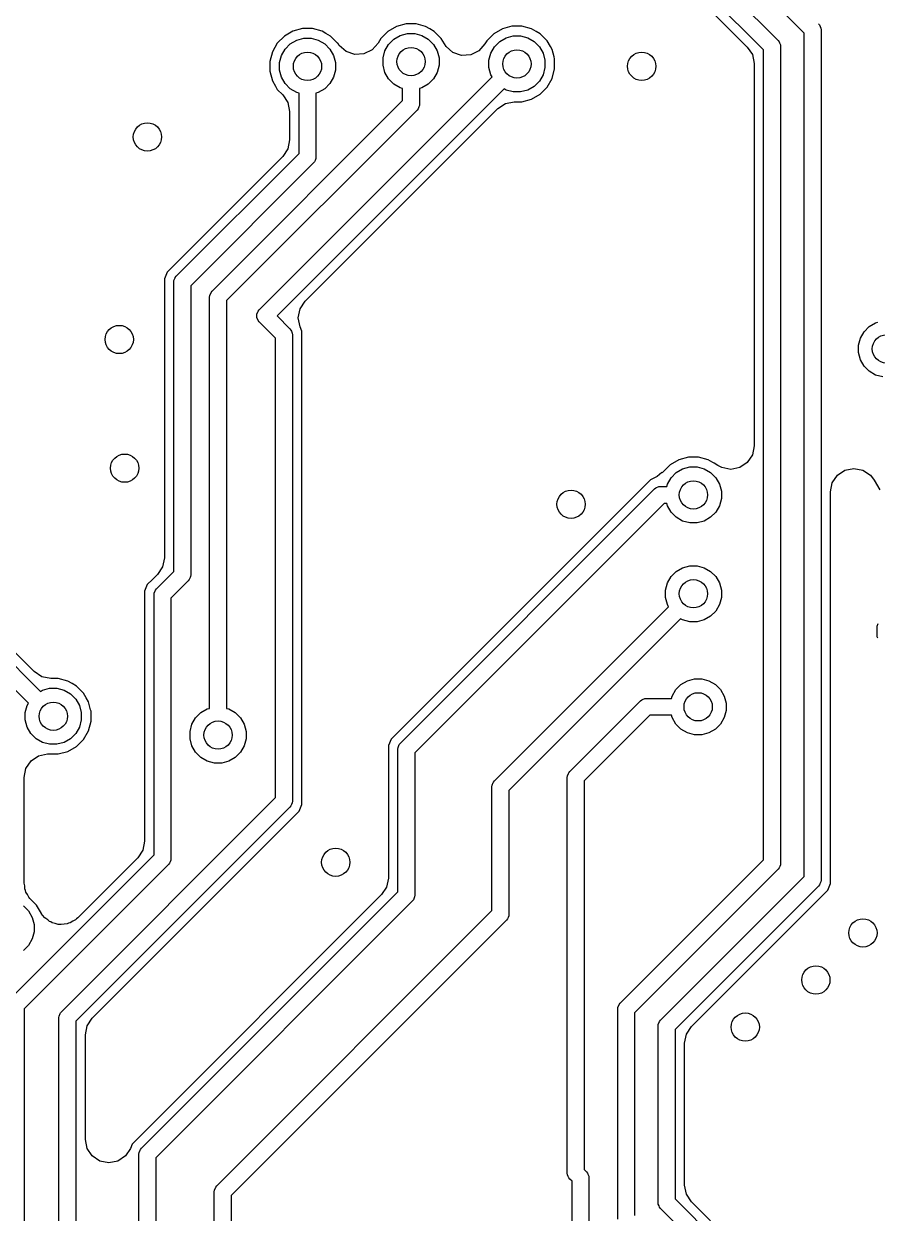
# Model space of a CAD drawing. Header units: inches. Extents: x 2.6 to 14.2, y -7.9 to -3.5.
# Drawn here: x 8.7634 to 9.1204, y -5.0548 to -4.5576 of the extents above; entities that cross this region are included whole.
import ezdxf

# ---------------------------------------------------------------- set-up
doc = ezdxf.new("R2010")
doc.units = ezdxf.units.IN
doc.header["$MEASUREMENT"] = 0
doc.layers.add('B.Cu', color=153, linetype='CONTINUOUS', true_color=0x4d7fc4)

msp = doc.modelspace()

# ---------------------------------------------------------------- linework, layer by layer
at = {"layer": 'B.Cu', "linetype": 'CONTINUOUS'}
for p, q in [((9.08976, -4.56154), (9.0042, -4.47598)), ((9.00116, -4.48686), (9.07888, -4.56458)), ((9.07283, -4.56856), (8.99719, -4.49291)), ((8.99842, -4.49974), (9.06601, -4.56732)), ((8.91931, -4.55873), (8.91571, -4.56081)), ((8.92332, -4.55766), (8.91931, -4.55873)), ((8.92747, -4.55766), (8.92332, -4.55766)), ((8.93148, -4.55873), (8.92747, -4.55766)), ((8.93332, -4.55979), (8.93148, -4.55873)), ((8.96761, -4.55864), (8.9636, -4.55972)), ((8.97176, -4.55864), (8.96761, -4.55864)), ((8.97577, -4.55972), (8.97176, -4.55864)), ((9.09581, -4.55757), (9.09625, -4.55811)), ((9.09625, -4.55811), (9.09625, -4.55811)), ((9.09625, -4.55811), (9.09678, -4.55939)), ((8.87241, -4.56278), (8.86947, -4.56571)), ((8.876, -4.5607), (8.87241, -4.56278)), ((8.88001, -4.55963), (8.876, -4.5607)), ((8.87757, -4.56448), (8.88054, -4.56368)), ((8.88416, -4.55963), (8.88001, -4.55963)), ((8.88054, -4.56368), (8.88363, -4.56368)), ((8.88363, -4.56368), (8.88661, -4.56448)), ((8.88817, -4.5607), (8.88416, -4.55963)), ((8.88979, -4.56163), (8.88817, -4.5607)), ((8.89177, -4.56278), (8.88979, -4.56163)), ((8.8947, -4.56571), (8.89177, -4.56278)), ((8.91278, -4.56374), (8.91166, -4.56567)), ((8.91571, -4.56081), (8.91278, -4.56374)), ((8.9182, -4.56405), (8.92087, -4.56251)), ((8.92087, -4.56251), (8.92385, -4.56172)), ((8.92385, -4.56172), (8.92694, -4.56172)), ((8.92694, -4.56172), (8.92991, -4.56251)), ((8.92991, -4.56251), (8.93258, -4.56405)), ((8.93508, -4.56081), (8.93332, -4.55979)), ((8.93801, -4.56374), (8.93508, -4.56081)), ((8.93933, -4.56603), (8.93801, -4.56374)), ((8.96, -4.56179), (8.95707, -4.56473)), ((8.9636, -4.55972), (8.96, -4.56179)), ((8.96249, -4.56504), (8.96517, -4.5635)), ((8.96517, -4.5635), (8.96814, -4.5627)), ((8.96814, -4.5627), (8.97123, -4.5627)), ((8.97123, -4.5627), (8.9742, -4.5635)), ((8.9742, -4.5635), (8.97688, -4.56504)), ((8.97766, -4.56081), (8.97577, -4.55972)), ((8.97937, -4.56179), (8.97766, -4.56081)), ((8.9823, -4.56473), (8.97937, -4.56179)), ((9.08976, -4.91405), (9.08976, -4.56154)), ((9.09678, -4.55939), (9.09685, -4.56008)), ((9.09685, -4.56008), (9.09685, -4.91551)), ((8.86947, -4.56571), (8.86739, -4.56931)), ((8.87117, -4.57087), (8.87272, -4.5682)), ((8.87272, -4.5682), (8.8749, -4.56602)), ((8.8749, -4.56602), (8.87757, -4.56448)), ((8.88661, -4.56448), (8.88928, -4.56602)), ((8.88928, -4.56602), (8.89146, -4.5682)), ((8.89146, -4.5682), (8.893, -4.57087)), ((8.89473, -4.56575), (8.8947, -4.56571)), ((8.8947, -4.56571), (8.8947, -4.56571)), ((8.89539, -4.56674), (8.89473, -4.56575)), ((8.89827, -4.56926), (8.89539, -4.56674)), ((8.90914, -4.56855), (8.90571, -4.57024)), ((8.91166, -4.56567), (8.90914, -4.56855)), ((8.91448, -4.56891), (8.91602, -4.56624)), ((8.91602, -4.56624), (8.9182, -4.56405)), ((8.93258, -4.56405), (8.93476, -4.56624)), ((8.93476, -4.56624), (8.93631, -4.56891)), ((8.94005, -4.5671), (8.93933, -4.56603)), ((8.94292, -4.56962), (8.94005, -4.5671)), ((8.95631, -4.56603), (8.95379, -4.56891)), ((8.95707, -4.56473), (8.95631, -4.56603)), ((8.95707, -4.56473), (8.95707, -4.56473)), ((8.95877, -4.56989), (8.96031, -4.56722)), ((8.96031, -4.56722), (8.96249, -4.56504)), ((8.97688, -4.56504), (8.97906, -4.56722)), ((8.97906, -4.56722), (8.9806, -4.56989)), ((8.98365, -4.56707), (8.9823, -4.56473)), ((8.98438, -4.56832), (8.98365, -4.56707)), ((8.9852, -4.57141), (8.98438, -4.56832)), ((9.06601, -4.56732), (9.06813, -4.5705)), ((9.07283, -4.90703), (9.07283, -4.56856)), ((9.07888, -4.56458), (9.07932, -4.56512)), ((9.07932, -4.56512), (9.0795, -4.56555)), ((9.0795, -4.56555), (9.07985, -4.5664)), ((9.07985, -4.5664), (9.07992, -4.56709)), ((9.07992, -4.56709), (9.07992, -4.9085)), ((8.86739, -4.56931), (8.86632, -4.57332)), ((8.86632, -4.57332), (8.86632, -4.57747)), ((8.87038, -4.57385), (8.87117, -4.57087)), ((8.893, -4.57087), (8.8938, -4.57385)), ((8.90189, -4.57049), (8.89827, -4.56926)), ((8.90571, -4.57024), (8.90189, -4.57049)), ((8.91368, -4.57188), (8.91448, -4.56891)), ((8.91368, -4.57497), (8.91368, -4.57188)), ((8.93631, -4.56891), (8.9371, -4.57188)), ((8.9371, -4.57188), (8.9371, -4.57497)), ((8.94654, -4.57085), (8.94292, -4.56962)), ((8.95036, -4.5706), (8.94654, -4.57085)), ((8.95379, -4.56891), (8.95036, -4.5706)), ((8.95798, -4.57287), (8.95877, -4.56989)), ((8.95798, -4.57595), (8.95798, -4.57287)), ((8.9806, -4.56989), (8.98139, -4.57287)), ((8.98139, -4.57287), (8.98139, -4.57595)), ((8.98545, -4.57233), (8.9852, -4.57141)), ((8.98545, -4.57649), (8.98545, -4.57233)), ((9.06813, -4.5705), (9.06888, -4.57426)), ((8.86632, -4.57747), (8.86739, -4.58148)), ((8.87038, -4.57694), (8.87038, -4.57385)), ((8.87117, -4.57991), (8.87038, -4.57694)), ((8.8938, -4.57694), (8.893, -4.57991)), ((8.8938, -4.57385), (8.8938, -4.57694)), ((8.91448, -4.57795), (8.91368, -4.57497)), ((8.91602, -4.58062), (8.91448, -4.57795)), ((8.93631, -4.57795), (8.93476, -4.58062)), ((8.9371, -4.57497), (8.93631, -4.57795)), ((8.95877, -4.57893), (8.95798, -4.57595)), ((8.98139, -4.57595), (8.9806, -4.57893)), ((8.98438, -4.5805), (8.98545, -4.57649)), ((9.06888, -4.57426), (9.06888, -4.73407)), ((8.86186, -4.67722), (8.95928, -4.5798)), ((8.86739, -4.58148), (8.8687, -4.58374)), ((8.8687, -4.58374), (8.86947, -4.58508)), ((8.87272, -4.58258), (8.87117, -4.57991)), ((8.8749, -4.58476), (8.87272, -4.58258)), ((8.89146, -4.58258), (8.88928, -4.58476)), ((8.893, -4.57991), (8.89146, -4.58258)), ((8.9182, -4.5828), (8.91602, -4.58062)), ((8.92087, -4.58434), (8.9182, -4.5828)), ((8.93258, -4.5828), (8.92991, -4.58434)), ((8.93476, -4.58062), (8.93258, -4.5828)), ((8.95928, -4.5798), (8.95877, -4.57893)), ((8.97906, -4.5816), (8.97688, -4.58378)), ((8.9806, -4.57893), (8.97906, -4.5816)), ((8.9823, -4.58409), (8.98438, -4.5805)), ((8.96429, -4.58482), (8.86938, -4.67972)), ((8.86947, -4.58508), (8.87172, -4.58732)), ((8.87172, -4.58732), (8.87384, -4.5905)), ((8.87757, -4.58631), (8.8749, -4.58476)), ((8.87854, -4.58657), (8.87757, -4.58631)), ((8.87854, -4.61182), (8.87854, -4.58657)), ((8.88661, -4.58631), (8.88563, -4.58657)), ((8.88563, -4.58657), (8.88563, -4.61329)), ((8.88928, -4.58476), (8.88661, -4.58631)), ((8.92185, -4.5846), (8.92087, -4.58434)), ((8.92185, -4.58967), (8.92185, -4.5846)), ((8.92991, -4.58434), (8.92894, -4.5846)), ((8.92894, -4.5846), (8.92894, -4.59114)), ((8.96517, -4.58532), (8.96429, -4.58482)), ((8.96814, -4.58612), (8.96517, -4.58532)), ((8.97123, -4.58612), (8.96814, -4.58612)), ((8.9742, -4.58532), (8.97123, -4.58612)), ((8.97688, -4.58378), (8.9742, -4.58532)), ((8.97577, -4.5891), (8.97937, -4.58703)), ((8.97937, -4.58703), (8.9823, -4.58409)), ((8.84218, -4.66934), (8.92185, -4.58967)), ((8.9279, -4.59365), (8.84823, -4.67332)), ((8.87384, -4.5905), (8.87459, -4.59425)), ((8.88111, -4.67359), (8.96165, -4.59305)), ((8.92834, -4.59311), (8.9279, -4.59365)), ((8.92865, -4.59236), (8.92834, -4.59311)), ((8.92887, -4.59183), (8.92865, -4.59236)), ((8.92894, -4.59114), (8.92887, -4.59183)), ((8.96165, -4.59305), (8.96483, -4.59092)), ((8.96483, -4.59092), (8.96858, -4.59018)), ((8.96858, -4.59018), (8.97176, -4.59018)), ((8.97176, -4.59018), (8.97577, -4.5891)), ((8.87459, -4.59425), (8.87459, -4.60612)), ((8.87459, -4.60612), (8.87384, -4.60988)), ((8.87172, -4.61306), (8.82548, -4.6593)), ((8.82722, -4.66315), (8.87854, -4.61182)), ((8.87384, -4.60988), (8.87172, -4.61306)), ((8.88563, -4.61329), (8.88556, -4.61398)), ((8.88459, -4.6158), (8.83327, -4.66712)), ((8.88503, -4.61526), (8.88459, -4.6158)), ((8.88524, -4.61476), (8.88503, -4.61526)), ((8.88556, -4.61398), (8.88524, -4.61476)), ((8.82337, -4.66141), (8.82222, -4.66416)), ((8.82548, -4.6593), (8.82337, -4.66141)), ((8.82548, -4.6593), (8.82548, -4.6593)), ((8.82678, -4.66368), (8.82722, -4.66315)), ((8.82222, -4.66416), (8.82222, -4.78082)), ((8.82618, -4.66565), (8.82625, -4.66496)), ((8.82618, -4.78652), (8.82618, -4.66565)), ((8.82625, -4.66496), (8.82675, -4.66376)), ((8.82675, -4.66376), (8.82678, -4.66368)), ((8.83327, -4.66712), (8.83327, -4.78799)), ((8.84114, -4.67185), (8.84121, -4.67116)), ((8.84114, -4.84375), (8.84114, -4.67185)), ((8.84121, -4.67116), (8.84174, -4.66988)), ((8.84174, -4.66988), (8.84218, -4.66934)), ((8.84174, -4.66988), (8.84174, -4.66988)), ((8.84823, -4.67332), (8.84823, -4.84375)), ((8.86089, -4.67903), (8.86142, -4.67776)), ((8.86142, -4.67776), (8.86186, -4.67722)), ((8.87824, -4.68052), (8.87899, -4.67677)), ((8.87899, -4.67677), (8.88111, -4.67359)), ((8.86089, -4.68042), (8.86089, -4.67903)), ((8.86142, -4.68169), (8.86089, -4.68042)), ((8.86186, -4.68223), (8.86142, -4.68169)), ((8.8687, -4.68907), (8.86186, -4.68223)), ((8.86938, -4.67972), (8.87475, -4.68509)), ((8.87899, -4.68427), (8.87824, -4.68052)), ((9.11702, -4.68413), (9.11969, -4.68259)), ((9.11969, -4.68259), (9.12067, -4.68233)), ((8.87475, -4.68509), (8.87519, -4.68563)), ((8.87519, -4.68563), (8.87535, -4.68603)), ((8.87535, -4.68603), (8.87572, -4.68691)), ((8.87572, -4.68691), (8.87579, -4.6876)), ((8.87579, -4.6876), (8.87579, -4.88248)), ((8.87974, -4.68611), (8.87899, -4.68427)), ((8.87974, -4.88099), (8.87974, -4.68611)), ((9.1133, -4.68898), (9.11484, -4.68631)), ((9.11484, -4.68631), (9.11702, -4.68413)), ((8.8687, -4.88101), (8.8687, -4.68907)), ((9.1125, -4.69196), (9.1133, -4.68898)), ((9.1125, -4.69505), (9.1125, -4.69196)), ((9.1133, -4.69802), (9.1125, -4.69505)), ((9.11484, -4.70069), (9.1133, -4.69802)), ((9.11702, -4.70287), (9.11484, -4.70069)), ((9.11969, -4.70442), (9.11702, -4.70287)), ((9.12267, -4.70521), (9.11969, -4.70442)), ((9.06813, -4.73782), (9.06601, -4.741)), ((9.06888, -4.73407), (9.06813, -4.73782)), ((9.03382, -4.74191), (9.03043, -4.7453)), ((9.03742, -4.73983), (9.03382, -4.74191)), ((9.04143, -4.73876), (9.03742, -4.73983)), ((9.03898, -4.74362), (9.04196, -4.74282)), ((9.04558, -4.73876), (9.04143, -4.73876)), ((9.04196, -4.74282), (9.04505, -4.74282)), ((9.04505, -4.74282), (9.04802, -4.74362)), ((9.04959, -4.73983), (9.04558, -4.73876)), ((9.05162, -4.741), (9.04959, -4.73983)), ((9.05217, -4.74132), (9.05162, -4.741)), ((9.05374, -4.74223), (9.05217, -4.74132)), ((9.05375, -4.74222), (9.05374, -4.74223)), ((9.05532, -4.74313), (9.05375, -4.74222)), ((9.06601, -4.741), (9.06283, -4.74313)), ((9.02724, -4.74744), (9.02548, -4.74817)), ((9.02837, -4.74688), (9.02724, -4.74744)), ((9.03032, -4.74518), (9.02837, -4.74688)), ((9.03043, -4.7453), (9.03032, -4.74518)), ((9.03259, -4.75001), (9.03413, -4.74734)), ((9.03413, -4.74734), (9.03631, -4.74516)), ((9.03631, -4.74516), (9.03898, -4.74362)), ((9.04802, -4.74362), (9.05069, -4.74516)), ((9.05069, -4.74516), (9.05287, -4.74734)), ((9.05287, -4.74734), (9.05442, -4.75001)), ((9.05907, -4.74388), (9.05532, -4.74313)), ((9.06283, -4.74313), (9.05907, -4.74388)), ((9.10155, -4.7495), (9.10368, -4.74632)), ((9.10368, -4.74632), (9.10686, -4.74419)), ((9.10686, -4.74419), (9.11061, -4.74345)), ((9.11061, -4.74345), (9.11436, -4.74419)), ((9.11436, -4.74419), (9.11754, -4.74632)), ((9.11754, -4.74632), (9.1191, -4.74835)), ((9.02548, -4.74817), (8.91918, -4.85447)), ((8.92092, -4.85832), (9.02722, -4.75202)), ((9.02548, -4.74817), (9.02548, -4.74817)), ((9.02722, -4.75202), (9.02776, -4.75158)), ((9.02776, -4.75158), (9.02903, -4.75105)), ((9.02903, -4.75105), (9.02972, -4.75098)), ((9.02972, -4.75098), (9.03233, -4.75098)), ((9.03233, -4.75098), (9.03259, -4.75001)), ((9.05442, -4.75001), (9.05521, -4.75299)), ((9.10081, -4.75325), (9.10155, -4.7495)), ((9.1191, -4.74835), (9.12144, -4.7524)), ((9.05521, -4.75607), (9.05442, -4.75905)), ((9.05521, -4.75299), (9.05521, -4.75607)), ((9.10081, -4.91701), (9.10081, -4.75325)), ((9.03119, -4.75807), (8.92697, -4.86229)), ((9.03233, -4.75807), (9.03119, -4.75807)), ((9.03259, -4.75905), (9.03233, -4.75807)), ((9.03413, -4.76172), (9.03259, -4.75905)), ((9.03631, -4.7639), (9.03413, -4.76172)), ((9.05287, -4.76172), (9.05069, -4.7639)), ((9.05442, -4.75905), (9.05287, -4.76172)), ((9.03898, -4.76544), (9.03631, -4.7639)), ((9.04196, -4.76624), (9.03898, -4.76544)), ((9.04505, -4.76624), (9.04196, -4.76624)), ((9.04802, -4.76544), (9.04505, -4.76624)), ((9.05069, -4.7639), (9.04802, -4.76544)), ((8.7094, -4.77564), (8.77039, -4.83664)), ((8.76775, -4.82841), (8.71325, -4.7739)), ((8.76538, -4.84165), (8.70542, -4.78169)), ((8.82222, -4.78082), (8.82148, -4.78458)), ((8.81895, -4.79375), (8.82618, -4.78652)), ((8.82148, -4.78458), (8.81935, -4.78776)), ((9.03413, -4.78868), (9.03631, -4.7865)), ((9.03631, -4.7865), (9.03898, -4.78495)), ((9.03898, -4.78495), (9.04196, -4.78416)), ((9.04196, -4.78416), (9.04505, -4.78416)), ((9.04505, -4.78416), (9.04802, -4.78495)), ((9.04802, -4.78495), (9.05069, -4.7865)), ((9.05069, -4.7865), (9.05287, -4.78868)), ((8.8151, -4.79201), (8.81396, -4.79477)), ((8.81721, -4.7899), (8.8151, -4.79201)), ((8.81935, -4.78776), (8.81721, -4.7899)), ((8.81721, -4.7899), (8.81721, -4.7899)), ((8.81721, -4.7899), (8.81721, -4.7899)), ((8.83223, -4.7905), (8.825, -4.79773)), ((8.83267, -4.78996), (8.83223, -4.7905)), ((8.83304, -4.78906), (8.83267, -4.78996)), ((8.8332, -4.78868), (8.83304, -4.78906)), ((8.83327, -4.78799), (8.8332, -4.78868)), ((9.03179, -4.79432), (9.03259, -4.79135)), ((9.03259, -4.79135), (9.03413, -4.78868)), ((9.05287, -4.78868), (9.05442, -4.79135)), ((9.05442, -4.79135), (9.05521, -4.79432)), ((8.81396, -4.79477), (8.81396, -4.89933)), ((8.81791, -4.79626), (8.81798, -4.79557)), ((8.81791, -4.90503), (8.81791, -4.79626)), ((8.81798, -4.79557), (8.81848, -4.79436)), ((8.81848, -4.79436), (8.81851, -4.79429)), ((8.81851, -4.79429), (8.81895, -4.79375)), ((9.03179, -4.79741), (9.03179, -4.79432)), ((9.03259, -4.80039), (9.03179, -4.79741)), ((9.05521, -4.79741), (9.05442, -4.80039)), ((9.05521, -4.79432), (9.05521, -4.79741)), ((8.825, -4.79773), (8.825, -4.9065)), ((8.96029, -4.87407), (9.0331, -4.80126)), ((9.0331, -4.80126), (9.03259, -4.80039)), ((9.05442, -4.80039), (9.05287, -4.80306)), ((9.03811, -4.80627), (8.96634, -4.87804)), ((9.03898, -4.80678), (9.03811, -4.80627)), ((9.04196, -4.80758), (9.03898, -4.80678)), ((9.04802, -4.80678), (9.04505, -4.80758)), ((9.05069, -4.80524), (9.04802, -4.80678)), ((9.05287, -4.80306), (9.05069, -4.80524)), ((9.04505, -4.80758), (9.04196, -4.80758)), ((9.12054, -4.80848), (9.12026, -4.80954)), ((9.12026, -4.80954), (9.12026, -4.81369)), ((9.12026, -4.81369), (9.12041, -4.81428)), ((8.77094, -4.83053), (8.76775, -4.82841)), ((8.77469, -4.83128), (8.77094, -4.83053)), ((8.77786, -4.83128), (8.77469, -4.83128)), ((8.78187, -4.83235), (8.77786, -4.83128)), ((9.03828, -4.83374), (9.04095, -4.8322)), ((9.04095, -4.8322), (9.04393, -4.8314)), ((9.04393, -4.8314), (9.04701, -4.8314)), ((9.04701, -4.8314), (9.04999, -4.8322)), ((9.04999, -4.8322), (9.05266, -4.83374)), ((8.77039, -4.83664), (8.77127, -4.83614)), ((8.77127, -4.83614), (8.77425, -4.83534)), ((8.77425, -4.83534), (8.77733, -4.83534)), ((8.77733, -4.83534), (8.78031, -4.83614)), ((8.78031, -4.83614), (8.78298, -4.83768)), ((8.78373, -4.83343), (8.78187, -4.83235)), ((8.78547, -4.83443), (8.78373, -4.83343)), ((8.7884, -4.83737), (8.78547, -4.83443)), ((9.03456, -4.83859), (9.0361, -4.83592)), ((9.0361, -4.83592), (9.03828, -4.83374)), ((9.05266, -4.83374), (9.05484, -4.83592)), ((9.05484, -4.83592), (9.05638, -4.83859)), ((8.76488, -4.84253), (8.76538, -4.84165)), ((8.78298, -4.83768), (8.78516, -4.83986)), ((8.78516, -4.83986), (8.7867, -4.84253)), ((8.78958, -4.8394), (8.7884, -4.83737)), ((8.79048, -4.84096), (8.78958, -4.8394)), ((8.7914, -4.84441), (8.79048, -4.84096)), ((8.99179, -4.87013), (9.02131, -4.8406)), ((9.02131, -4.8406), (9.02185, -4.84016)), ((9.02185, -4.84016), (9.02222, -4.84001)), ((9.02222, -4.84001), (9.02313, -4.83963)), ((9.02313, -4.83963), (9.02382, -4.83957)), ((9.02382, -4.83957), (9.0343, -4.83957)), ((9.0343, -4.83957), (9.03456, -4.83859)), ((9.05638, -4.83859), (9.05718, -4.84157)), ((9.05718, -4.84157), (9.05718, -4.84465)), ((8.76408, -4.84551), (8.76488, -4.84253)), ((8.76408, -4.84859), (8.76408, -4.84551)), ((8.7867, -4.84253), (8.7875, -4.84551)), ((8.7875, -4.84551), (8.7875, -4.84859)), ((8.79156, -4.84497), (8.7914, -4.84441)), ((8.79156, -4.84912), (8.79156, -4.84497)), ((8.83531, -4.84773), (8.83749, -4.84555)), ((8.83749, -4.84555), (8.84017, -4.84401)), ((8.84017, -4.84401), (8.84114, -4.84375)), ((8.84823, -4.84375), (8.8492, -4.84401)), ((8.8492, -4.84401), (8.85188, -4.84555)), ((8.85188, -4.84555), (8.85406, -4.84773)), ((9.02529, -4.84665), (8.99783, -4.87411)), ((9.0343, -4.84665), (9.02529, -4.84665)), ((9.03456, -4.84763), (9.0343, -4.84665)), ((9.05718, -4.84465), (9.05638, -4.84763)), ((8.76488, -4.85157), (8.76408, -4.84859)), ((8.76642, -4.85424), (8.76488, -4.85157)), ((8.7867, -4.85157), (8.78516, -4.85424)), ((8.7875, -4.84859), (8.7867, -4.85157)), ((8.79048, -4.85313), (8.79156, -4.84912)), ((8.83298, -4.85338), (8.83377, -4.8504)), ((8.83377, -4.8504), (8.83531, -4.84773)), ((8.85406, -4.84773), (8.8556, -4.8504)), ((8.8556, -4.8504), (8.85639, -4.85338)), ((9.0361, -4.8503), (9.03456, -4.84763)), ((9.03828, -4.85248), (9.0361, -4.8503)), ((9.05484, -4.8503), (9.05266, -4.85248)), ((9.05638, -4.84763), (9.05484, -4.8503)), ((8.7686, -4.85642), (8.76642, -4.85424)), ((8.77127, -4.85796), (8.7686, -4.85642)), ((8.78298, -4.85642), (8.78031, -4.85796)), ((8.78516, -4.85424), (8.78298, -4.85642)), ((8.78547, -4.85966), (8.7884, -4.85673)), ((8.7884, -4.85673), (8.79048, -4.85313)), ((8.83298, -4.85646), (8.83298, -4.85338)), ((8.83377, -4.85944), (8.83298, -4.85646)), ((8.85639, -4.85646), (8.8556, -4.85944)), ((8.85639, -4.85338), (8.85639, -4.85646)), ((8.91707, -4.85658), (8.91593, -4.85933)), ((8.91918, -4.85447), (8.91707, -4.85658)), ((8.91918, -4.85447), (8.91918, -4.85447)), ((8.91918, -4.85447), (8.91918, -4.85447)), ((9.04095, -4.85402), (9.03828, -4.85248)), ((9.04393, -4.85482), (9.04095, -4.85402)), ((9.04701, -4.85482), (9.04393, -4.85482)), ((9.04999, -4.85402), (9.04701, -4.85482)), ((9.05266, -4.85248), (9.04999, -4.85402)), ((8.77425, -4.85876), (8.77127, -4.85796)), ((8.77733, -4.85876), (8.77425, -4.85876)), ((8.78031, -4.85796), (8.77733, -4.85876)), ((8.77786, -4.86281), (8.78187, -4.86174)), ((8.78187, -4.86174), (8.78547, -4.85966)), ((8.83531, -4.86211), (8.83377, -4.85944)), ((8.83749, -4.86429), (8.83531, -4.86211)), ((8.85406, -4.86211), (8.85188, -4.86429)), ((8.8556, -4.85944), (8.85406, -4.86211)), ((8.91593, -4.85933), (8.91593, -4.91468)), ((8.91988, -4.86083), (8.91995, -4.86014)), ((8.91988, -4.92038), (8.91988, -4.86083)), ((8.91995, -4.86014), (8.92048, -4.85886)), ((8.92048, -4.85886), (8.92092, -4.85832)), ((8.92048, -4.85886), (8.92048, -4.85886)), ((8.76435, -4.86887), (8.76647, -4.86569)), ((8.76647, -4.86569), (8.76965, -4.86356)), ((8.76965, -4.86356), (8.77341, -4.86281)), ((8.77341, -4.86281), (8.77786, -4.86281)), ((8.84017, -4.86583), (8.83749, -4.86429)), ((8.84314, -4.86663), (8.84017, -4.86583)), ((8.84623, -4.86663), (8.84314, -4.86663)), ((8.8492, -4.86583), (8.84623, -4.86663)), ((8.85188, -4.86429), (8.8492, -4.86583)), ((8.92697, -4.86229), (8.92697, -4.92185)), ((8.7636, -4.87262), (8.76435, -4.86887)), ((8.99075, -4.87264), (8.99082, -4.87195)), ((8.99082, -4.87195), (8.99125, -4.87091)), ((8.99125, -4.87091), (8.99135, -4.87067)), ((8.99135, -4.87067), (8.99179, -4.87013)), ((8.7636, -4.91677), (8.7636, -4.87262)), ((8.95925, -4.87657), (8.95932, -4.87588)), ((8.95925, -4.92826), (8.95925, -4.87657)), ((8.95932, -4.87588), (8.9598, -4.87471)), ((8.9598, -4.87471), (8.95985, -4.87461)), ((8.95985, -4.87461), (8.96029, -4.87407)), ((8.99075, -5.03799), (8.99075, -4.87264)), ((8.99783, -4.87411), (8.99783, -5.03652)), ((8.77919, -4.97053), (8.8687, -4.88101)), ((8.87974, -4.88397), (8.87974, -4.88099)), ((8.96634, -4.87804), (8.96634, -4.92972)), ((8.87475, -4.88499), (8.78524, -4.9745)), ((8.83369, -4.93165), (8.8786, -4.88673)), ((8.87519, -4.88445), (8.87475, -4.88499)), ((8.87538, -4.88399), (8.87519, -4.88445)), ((8.87572, -4.88317), (8.87538, -4.88399)), ((8.87579, -4.88248), (8.87572, -4.88317)), ((8.8786, -4.88673), (8.87974, -4.88397)), ((8.81396, -4.89933), (8.81321, -4.90308)), ((8.75753, -4.96541), (8.81791, -4.90503)), ((8.81109, -4.90626), (8.78605, -4.93129)), ((8.81321, -4.90308), (8.81109, -4.90626)), ((8.81109, -4.90626), (8.81109, -4.90626)), ((8.825, -4.9065), (8.82493, -4.90719)), ((8.82396, -4.909), (8.76358, -4.96938)), ((8.8244, -4.90846), (8.82396, -4.909)), ((8.82465, -4.90788), (8.8244, -4.90846)), ((8.82493, -4.90719), (8.82465, -4.90788)), ((9.01285, -4.96702), (9.07283, -4.90703)), ((9.07888, -4.91101), (9.0189, -4.97099)), ((9.07932, -4.91047), (9.07888, -4.91101)), ((9.07956, -4.90991), (9.07932, -4.91047)), ((9.07985, -4.90919), (9.07956, -4.90991)), ((9.07992, -4.9085), (9.07985, -4.90919)), ((8.76384, -4.91799), (8.7636, -4.91677)), ((8.91593, -4.91468), (8.91518, -4.91843)), ((9.02978, -4.97403), (9.08976, -4.91405)), ((9.09678, -4.91621), (9.09642, -4.91709)), ((9.09685, -4.91551), (9.09678, -4.91621)), ((8.76391, -4.91922), (8.76384, -4.91799)), ((8.76421, -4.91984), (8.76391, -4.91922)), ((8.76435, -4.92052), (8.76421, -4.91984)), ((8.76504, -4.92155), (8.76435, -4.92052)), ((8.76558, -4.92267), (8.76504, -4.92155)), ((8.91305, -4.92162), (8.81091, -5.02376)), ((8.81265, -5.02761), (8.91988, -4.92038)), ((8.91518, -4.91843), (8.91305, -4.92162)), ((9.09581, -4.91802), (9.03583, -4.97801)), ((9.09625, -4.91748), (9.09581, -4.91802)), ((9.09642, -4.91709), (9.09625, -4.91748)), ((9.09756, -4.92187), (9.09967, -4.91976)), ((9.09967, -4.91976), (9.10081, -4.91701)), ((8.76329, -4.92626), (8.76547, -4.92844)), ((8.76599, -4.92322), (8.76558, -4.92267)), ((8.76872, -4.92595), (8.76599, -4.92322)), ((8.7708, -4.92954), (8.76872, -4.92595)), ((8.92593, -4.92436), (8.8187, -5.03159)), ((8.92637, -4.92382), (8.92593, -4.92436)), ((8.92675, -4.9229), (8.92637, -4.92382)), ((8.9269, -4.92254), (8.92675, -4.9229)), ((8.92697, -4.92185), (8.9269, -4.92254)), ((9.04265, -4.97677), (9.09756, -4.92187)), ((9.09756, -4.92187), (9.09756, -4.92187)), ((8.76547, -4.92844), (8.76701, -4.93111)), ((8.76701, -4.93111), (8.76781, -4.93409)), ((8.77082, -4.92963), (8.7708, -4.92954)), ((8.77129, -4.93026), (8.77082, -4.92963)), ((8.77219, -4.93129), (8.77129, -4.93026)), ((8.77354, -4.93219), (8.77219, -4.93129)), ((8.78548, -4.93168), (8.78502, -4.93219)), ((8.78605, -4.93129), (8.78548, -4.93168)), ((8.79206, -4.97327), (8.83369, -4.93165)), ((8.84415, -5.04336), (8.95925, -4.92826)), ((8.96574, -4.93169), (8.9653, -4.93223)), ((8.96598, -4.93111), (8.96574, -4.93169)), ((8.96627, -4.93042), (8.96598, -4.93111)), ((8.96634, -4.92972), (8.96627, -4.93042)), ((8.76781, -4.93409), (8.76781, -4.93717)), ((8.77415, -4.93281), (8.77354, -4.93219)), ((8.7748, -4.93303), (8.77415, -4.93281)), ((8.77537, -4.93342), (8.7748, -4.93303)), ((8.77659, -4.93366), (8.77537, -4.93342)), ((8.77776, -4.93407), (8.77659, -4.93366)), ((8.77845, -4.93403), (8.77776, -4.93407)), ((8.77912, -4.93416), (8.77845, -4.93403)), ((8.78034, -4.93392), (8.77912, -4.93416)), ((8.78158, -4.93385), (8.78034, -4.93392)), ((8.7822, -4.93355), (8.78158, -4.93385)), ((8.78287, -4.93342), (8.7822, -4.93355)), ((8.7839, -4.93273), (8.78287, -4.93342)), ((8.78502, -4.93219), (8.7839, -4.93273)), ((8.9653, -4.93223), (8.8502, -5.04733)), ((8.76701, -4.94015), (8.76547, -4.94282)), ((8.76781, -4.93717), (8.76701, -4.94015)), ((8.76547, -4.94282), (8.76329, -4.945)), ((8.76358, -4.96938), (8.76358, -5.22117)), ((8.77822, -4.97234), (8.77865, -4.9713)), ((8.77865, -4.9713), (8.77875, -4.97106)), ((8.77875, -4.97106), (8.77919, -4.97053)), ((9.01181, -4.96953), (9.01188, -4.96883)), ((9.01181, -5.05725), (9.01181, -4.96953)), ((9.01188, -4.96883), (9.01239, -4.9676)), ((9.01239, -4.9676), (9.01241, -4.96756)), ((9.01241, -4.96756), (9.01285, -4.96702)), ((9.0189, -4.97099), (9.0189, -5.05578)), ((8.77815, -4.97303), (8.77822, -4.97234)), ((8.77815, -5.20335), (8.77815, -4.97303)), ((8.78524, -4.9745), (8.78524, -5.20188)), ((8.78919, -4.9802), (8.78994, -4.97645)), ((8.78994, -4.97645), (8.79206, -4.97327)), ((9.02874, -4.97654), (9.02881, -4.97585)), ((9.02881, -4.97585), (9.02934, -4.97457)), ((9.02934, -4.97457), (9.02978, -4.97403)), ((9.02934, -4.97457), (9.02934, -4.97457)), ((8.78919, -5.02392), (8.78919, -4.9802)), ((9.02874, -5.05023), (9.02874, -4.97654)), ((9.03583, -4.97801), (9.03583, -5.04877)), ((9.03978, -4.9837), (9.04053, -4.97995)), ((9.04053, -4.97995), (9.04265, -4.97677)), ((9.03978, -5.04307), (9.03978, -4.9837)), ((8.78994, -5.02767), (8.78919, -5.02392)), ((8.8088, -5.02587), (8.80805, -5.02767)), ((8.81091, -5.02376), (8.8088, -5.02587)), ((8.81091, -5.02376), (8.81091, -5.02376)), ((8.81091, -5.02376), (8.81091, -5.02376)), ((8.79206, -5.03085), (8.78994, -5.02767)), ((8.79524, -5.03298), (8.79206, -5.03085)), ((8.80593, -5.03085), (8.80275, -5.03298)), ((8.80805, -5.02767), (8.80593, -5.03085)), ((8.81161, -5.03012), (8.81168, -5.02943)), ((8.81161, -5.29839), (8.81161, -5.03012)), ((8.81168, -5.02943), (8.81208, -5.02846)), ((8.81208, -5.02846), (8.81221, -5.02815)), ((8.81221, -5.02815), (8.81265, -5.02761)), ((8.799, -5.03372), (8.79524, -5.03298)), ((8.80275, -5.03298), (8.799, -5.03372)), ((8.8187, -5.03159), (8.8187, -5.29856)), ((8.99082, -5.03868), (8.99075, -5.03799)), ((8.99113, -5.03944), (8.99082, -5.03868)), ((8.99135, -5.03996), (8.99113, -5.03944)), ((8.99179, -5.0405), (8.99135, -5.03996)), ((8.99272, -5.04143), (8.99179, -5.0405)), ((8.99783, -5.03652), (8.99877, -5.03746)), ((8.99877, -5.03746), (8.99921, -5.03799)), ((8.99921, -5.03799), (8.99938, -5.03841)), ((8.99938, -5.03841), (8.99974, -5.03927)), ((8.99974, -5.03927), (8.9998, -5.03996)), ((8.9998, -5.03996), (8.9998, -5.1561)), ((8.84311, -5.04587), (8.84318, -5.04517)), ((8.84311, -5.09902), (8.84311, -5.04587)), ((8.84318, -5.04517), (8.84371, -5.0439)), ((8.84371, -5.0439), (8.84415, -5.04336)), ((8.84371, -5.0439), (8.84371, -5.0439)), ((8.99272, -5.15463), (8.99272, -5.04143)), ((9.04053, -5.04682), (9.03978, -5.04307)), ((8.8502, -5.04733), (8.8502, -5.09755)), ((9.02881, -5.05093), (9.02874, -5.05023)), ((9.02915, -5.05175), (9.02881, -5.05093)), ((9.03583, -5.04877), (9.08844, -5.10138)), ((9.04265, -5.05), (9.04053, -5.04682)), ((9.08326, -5.0906), (9.04265, -5.05)), ((9.02934, -5.0522), (9.02915, -5.05175)), ((9.02978, -5.05274), (9.02934, -5.0522)), ((9.08447, -5.10743), (9.02978, -5.05274))]:
    msp.add_line(p, q, dxfattribs=at)
at = {"layer": 'B.Cu'}
for centre in [(8.92539, -4.57343), (8.96969, -4.57441), (8.88209, -4.57539), (9.02185, -4.57539), (8.81516, -4.60492), (8.80335, -4.68957), (9.12421, -4.6935), (8.80563, -4.74335), (8.99232, -4.75846), (9.0435, -4.75453), (9.0435, -4.79587), (9.04547, -4.84311), (8.77579, -4.84705), (8.84469, -4.85492), (8.8939, -4.90807), (9.11437, -4.9376), (9.09469, -4.95728), (9.06516, -4.97697)]:
    msp.add_circle(centre, 0.00591, dxfattribs=at)

doc.saveas('drawing.dxf')
